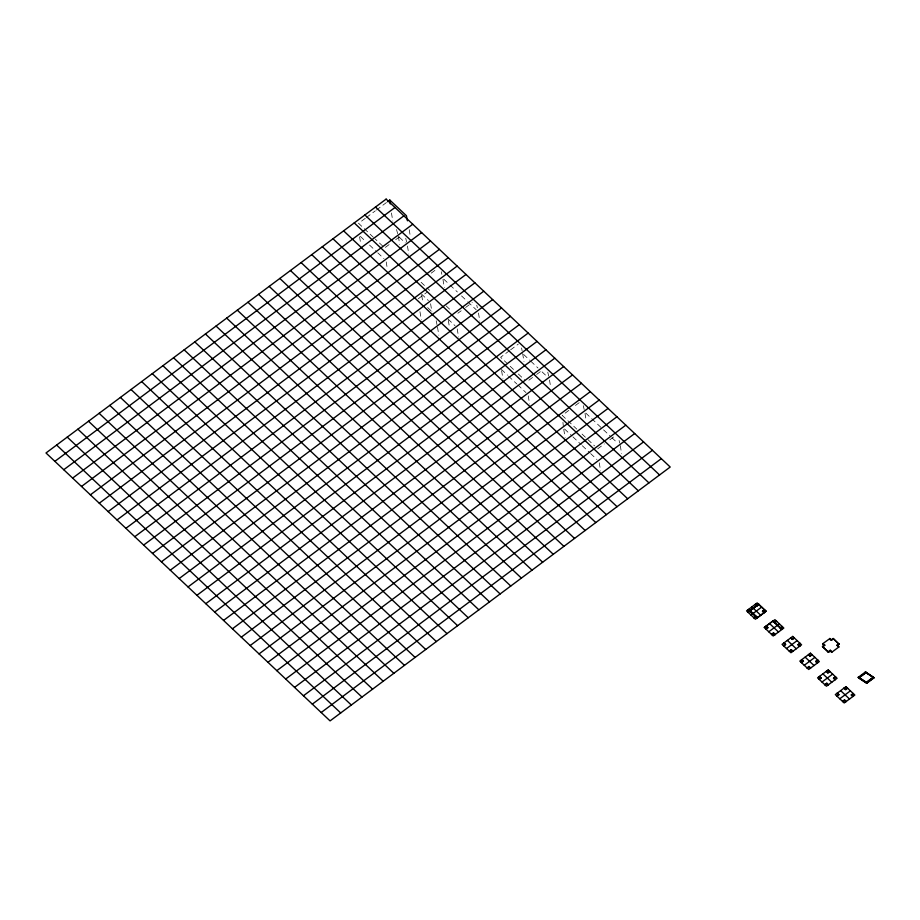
<?xml version="1.0" encoding="UTF-8"?>
<svg xmlns="http://www.w3.org/2000/svg" width="920" height="920" viewBox="0 0 920 920"><rect width="100%" height="100%" fill="white"/><g stroke="black" fill="none" stroke-linecap="round" stroke-linejoin="round"><path stroke-width="0.69" stroke-dasharray="4.6 3.45" d="M365.274 218.339L358.593 223.33L374.221 238.084M366.39 217.511L375.303 210.852M376.418 210.024L386.446 202.538M389.068 244.617L384.652 247.905L375.268 239.062M395.703 239.66L401.235 235.531M431.216 273.148L436.735 269.031M418.301 298.747L427.34 291.996M457.884 313.237L461.196 310.764M465.612 307.464L472.247 302.519M509.461 350.681L500.629 357.282L514.177 370.07M510.577 349.865L518.305 344.091M528.896 380.213L535.532 375.268M536.636 374.44L541.052 371.139M568.824 410.4L562.2 415.357L576.817 429.145M575.46 405.455L579.876 402.155M597.701 448.845L604.336 443.888M609.868 439.772L615.388 435.643M399.349 237.256L405.26 242.834M443.796 279.174L449.017 284.096M450.053 285.085L457.366 291.973M461.541 295.918L466.762 300.84M467.808 301.829L476.169 309.707M523.664 354.499L529.816 360.295M530.84 361.261L538.004 368.023M542.098 371.887L546.204 375.751M585.833 413.126L602.543 428.881M603.577 429.87L610.891 436.758M611.938 437.747L617.159 442.669M421.107 282.29L429.605 290.306M446.223 305.98L451.892 311.328M518.351 374.003L524.607 379.902M582.038 434.067L594.573 445.889M360.375 236.417L365.493 241.247M369.587 245.111L376.763 251.873M377.786 252.839L383.928 258.635M421.486 294.055L428.398 300.564M448.12 319.171L455.02 325.68M501.388 369.403L507.529 375.199M508.553 376.165L516.752 383.893M517.776 384.859L525.964 392.587M564.569 428.996L571.884 435.884M572.93 436.873L581.279 444.751M582.325 445.74L589.639 452.628M590.674 453.617L596.942 459.528M427.639 307.567L433.872 313.444M396.554 229.563L397.635 233.623M619.091 440.461L619.689 443.037M583.291 405.674L584.188 409.549M547.779 372.186L548.676 376.061M476.755 305.21L477.353 307.797M441.255 271.722L441.853 274.309M405.743 238.234L406.64 242.109M436.206 320.758L436.977 324.565M521.582 347.99L522.111 350.761M620.287 445.625L621.632 453.721M599.254 462.841L600.599 470.936M585.005 413.494L586.12 420.233M563.753 429.353L565.087 437.448M549.493 380.006L550.608 386.745M522.64 353.533L523.986 361.629M528.241 395.864L529.575 403.96M501.607 370.748L502.952 378.844M478.48 313.018L479.815 321.115M457.217 328.888L458.562 336.984M442.968 279.53L444.314 287.627M448.339 320.516L449.466 327.267M437.494 327.106L438.828 335.202M430.594 303.772L431.928 311.868M421.716 295.4L422.832 302.151M409.216 229.736L410.331 236.486M419.957 311.707L421.303 319.803M407.456 246.042L408.802 254.138M398.36 236.325L399.705 244.421M391.46 212.992L392.794 221.087M386.204 261.912L387.32 268.663M359.57 236.796L360.686 243.547M562.936 422.383L563.373 426.604"/><path stroke-width="1.38" d="M866.065 672.405L858.762 677.867L866.697 683.249L874 677.787L865.536 671.91L858.233 677.361L859.038 677.476M866.088 682.571L867.008 682.87M829.69 638.675L822.871 643.632L824.711 645.196L822.721 646.691L824.699 645.081M866.674 683.123L873.977 677.672M387.561 201.698L389.792 200.042L406.41 215.705L407.445 220.788M54.878 461.345L395.002 207.483M63.756 469.717L403.868 215.855M72.634 478.089L412.746 224.227M81.512 486.461L421.624 232.599M90.39 494.833L430.502 240.971M99.268 503.217L439.38 249.343M108.146 511.589L448.258 257.715M117.012 519.961L457.136 266.087M125.89 528.333L466.014 274.459M134.768 536.705L474.892 282.831M143.646 545.077L483.77 291.203M152.524 553.449L492.648 299.575M161.402 561.821L501.526 307.947M170.28 570.193L510.404 316.319M179.158 578.565L519.283 324.691M188.036 586.937L528.16 333.063M196.914 595.309L537.027 341.435M205.792 603.681L545.905 349.807M214.67 612.053L554.783 358.179M223.548 620.425L563.661 366.551M232.427 628.797L572.539 374.923M241.304 637.169L581.417 383.295M250.183 645.541L590.295 391.667M259.049 653.913L599.173 400.039M267.927 662.285L608.051 408.411M276.805 670.657L616.929 416.783M285.683 679.029L625.807 425.166M294.561 687.401L634.685 433.538M303.439 695.773L643.563 441.91M312.317 704.145L652.441 450.282M321.195 712.517L661.319 458.654M749.605 610.938L758.551 604.13L766.038 611.19L755.435 619.24L746.557 610.869L757.183 602.933L766.061 611.306M747.948 612.179L758.678 604.141M758.827 604.382L750.179 610.707L757.413 617.63L748.546 609.385M748.224 612.444L750.214 610.949M758.85 604.509L756.861 605.992L755.193 604.428M750.996 615.054L761.622 607.119M753.768 617.676L755.769 616.181M764.394 609.741L762.404 611.225L764.071 612.8M754.043 617.941L756.044 616.446M762.68 611.49L764.681 610.006M766.038 611.19L757.091 618.01L748.213 609.638M764.29 627.497L773.191 635.984L783.817 628.049L774.939 619.678L764.29 627.497L773.064 620.804L781.804 629.418L780.16 627.969L782.149 626.485M765.704 628.923L767.694 627.44M774.329 622.483L776.331 620.988M765.981 629.188L767.97 627.693L766.303 626.129M776.606 621.253L774.617 622.736L772.949 621.172M768.752 631.798L779.378 623.863M771.523 634.42L773.513 632.925L775.181 634.501M771.799 634.685L773.8 633.19M780.436 628.233L782.425 626.75M783.449 645.668L785.45 644.184M792.085 639.227L794.086 637.732M783.736 645.932L785.726 644.448L784.058 642.873M794.362 637.997L792.361 639.481L790.706 637.917M786.508 648.543L797.134 640.619M789.279 651.164L791.269 649.681L792.936 651.245M799.905 643.23L797.916 644.713L799.583 646.288M789.556 651.429L791.545 649.934M798.192 644.977L800.181 643.494M801.205 662.411L803.206 660.928M809.841 655.971L811.842 654.476M838.902 643.988L836.889 645.357L838.925 646.921L831.611 652.372L830.208 650.946L828.563 652.303L822.468 646.542L824.4 645.069L822.721 643.873M833.198 638.503L839.201 644.368L833.198 638.503L831.369 639.871L829.84 638.434M801.481 662.676L803.482 661.192L801.814 659.617M812.119 654.741L810.117 656.224L808.461 654.66M831.358 640.24C835.935 636.019 830.507 642.838 829.679 638.549M804.264 665.286L814.89 657.363M830.242 650.313L828.276 651.923L830.242 650.313L831.933 652.004L830.265 650.428M807.035 667.908L809.025 666.425L810.692 667.989M817.661 659.973L815.672 661.457L817.339 663.032M839.017 643.988L836.889 645.357M807.311 668.173L809.301 666.678M815.948 661.721L817.937 660.238M839.178 644.253L837.188 645.357L838.925 646.921M818.961 679.155L820.95 677.672M827.597 672.716L829.587 671.22M819.237 679.42L821.238 677.936L819.57 676.361M829.874 671.485L827.873 672.969L826.206 671.404M822.02 682.03L832.646 674.107M824.791 684.652L826.781 683.169L828.448 684.733M835.418 676.717L833.428 678.201L835.084 679.776M825.067 684.917L827.057 683.422M833.704 678.466L835.693 676.982M858.233 677.361L858.808 678.005L866.111 672.554L865.341 671.922M836.717 695.899L838.706 694.416M845.353 689.459L847.343 687.964M836.993 696.164L838.982 694.681L837.326 693.105M847.619 688.229L845.63 689.712L843.962 688.148M839.764 698.774L850.402 690.851M873.068 677.373L866.421 682.329L858.383 677.12M858.808 678.005L866.134 682.72L873.448 677.269L865.846 672.394M842.547 701.396L844.537 699.913L846.204 701.477M853.173 693.461L851.184 694.945L852.84 696.52M842.823 701.661L844.813 700.166M851.46 695.209L853.449 693.726M865.685 672.508L871.976 676.545M858.877 677.591L866.824 682.87M375.486 207.046L659.559 474.95M873.183 677.108L874 677.787M822.871 643.632L824.711 645.196M364.86 214.981L648.933 482.885M354.234 222.916L638.307 490.82M755.527 604.175L757.194 605.751M762.737 610.983L764.405 612.547M791.039 637.663L792.695 639.239M798.249 644.471L799.917 646.035M808.783 654.407L810.451 655.983M816.005 661.216L817.661 662.779M826.539 671.151L828.207 672.727M833.761 677.959L835.418 679.523M844.295 687.895L845.963 689.471M851.506 694.703L853.173 696.268M773.064 620.804L781.942 629.176M781.804 629.418L772.926 621.046M751.87 606.901L760.748 615.273M769.626 623.645L778.504 632.017M787.382 640.389L796.26 648.761M805.138 657.133L814.016 665.505M822.894 673.877L831.772 682.249M840.65 690.632L849.516 699.005M773.49 633.178L775.019 634.616M765.969 626.382L767.636 627.946M773.191 633.178L774.847 634.754M783.725 643.126L785.393 644.69M790.935 649.922L792.603 651.498M801.481 659.87L803.148 661.434M808.692 666.667L810.359 668.242M819.237 676.614L820.904 678.178M826.447 683.41L828.115 684.986M836.993 693.358L838.66 694.922M844.203 700.154L845.871 701.73M343.608 230.851L627.681 498.755M332.971 238.774L617.044 506.69M322.345 246.709L606.418 514.625M311.719 254.644L595.792 522.56M301.093 262.579L585.166 530.483M290.455 270.514L574.528 538.418M279.829 278.45L563.903 546.353M269.203 286.385L553.276 554.288M258.577 294.308L542.65 562.223M247.952 302.243L532.013 570.159M237.314 310.178L521.387 578.093M226.688 318.113L510.761 586.017M216.062 326.048L500.135 593.952M205.436 333.983L489.497 601.887M194.798 341.906L478.871 609.822M184.172 349.841L468.245 617.757M173.546 357.776L457.619 625.692M162.92 365.711L446.993 633.615M152.283 373.647L436.356 641.55M141.657 381.581L425.73 649.485M131.031 389.516L415.104 657.42M120.405 397.44L404.478 665.356M109.767 405.375L393.841 673.29M99.141 413.31L383.214 681.225M88.515 421.245L372.588 689.149M77.889 429.18L361.962 697.084M67.252 437.115L351.325 705.019M56.626 445.05L340.699 712.954M828.563 652.303L822.468 646.542M389.792 200.042L390.275 203.906M386.124 199.111L46 452.973L330.073 720.889L670.197 467.026L386.124 199.111M792.695 636.421L782.069 644.356L790.947 652.728L801.573 644.805L792.695 636.421M810.451 653.177L799.825 661.101L808.703 669.472L819.329 661.549L810.451 653.177M828.207 669.921L817.581 677.844L826.447 686.216L837.085 678.293L828.207 669.921M845.963 686.665L835.325 694.588L844.203 702.96L854.841 695.037L845.963 686.665"/></g></svg>
